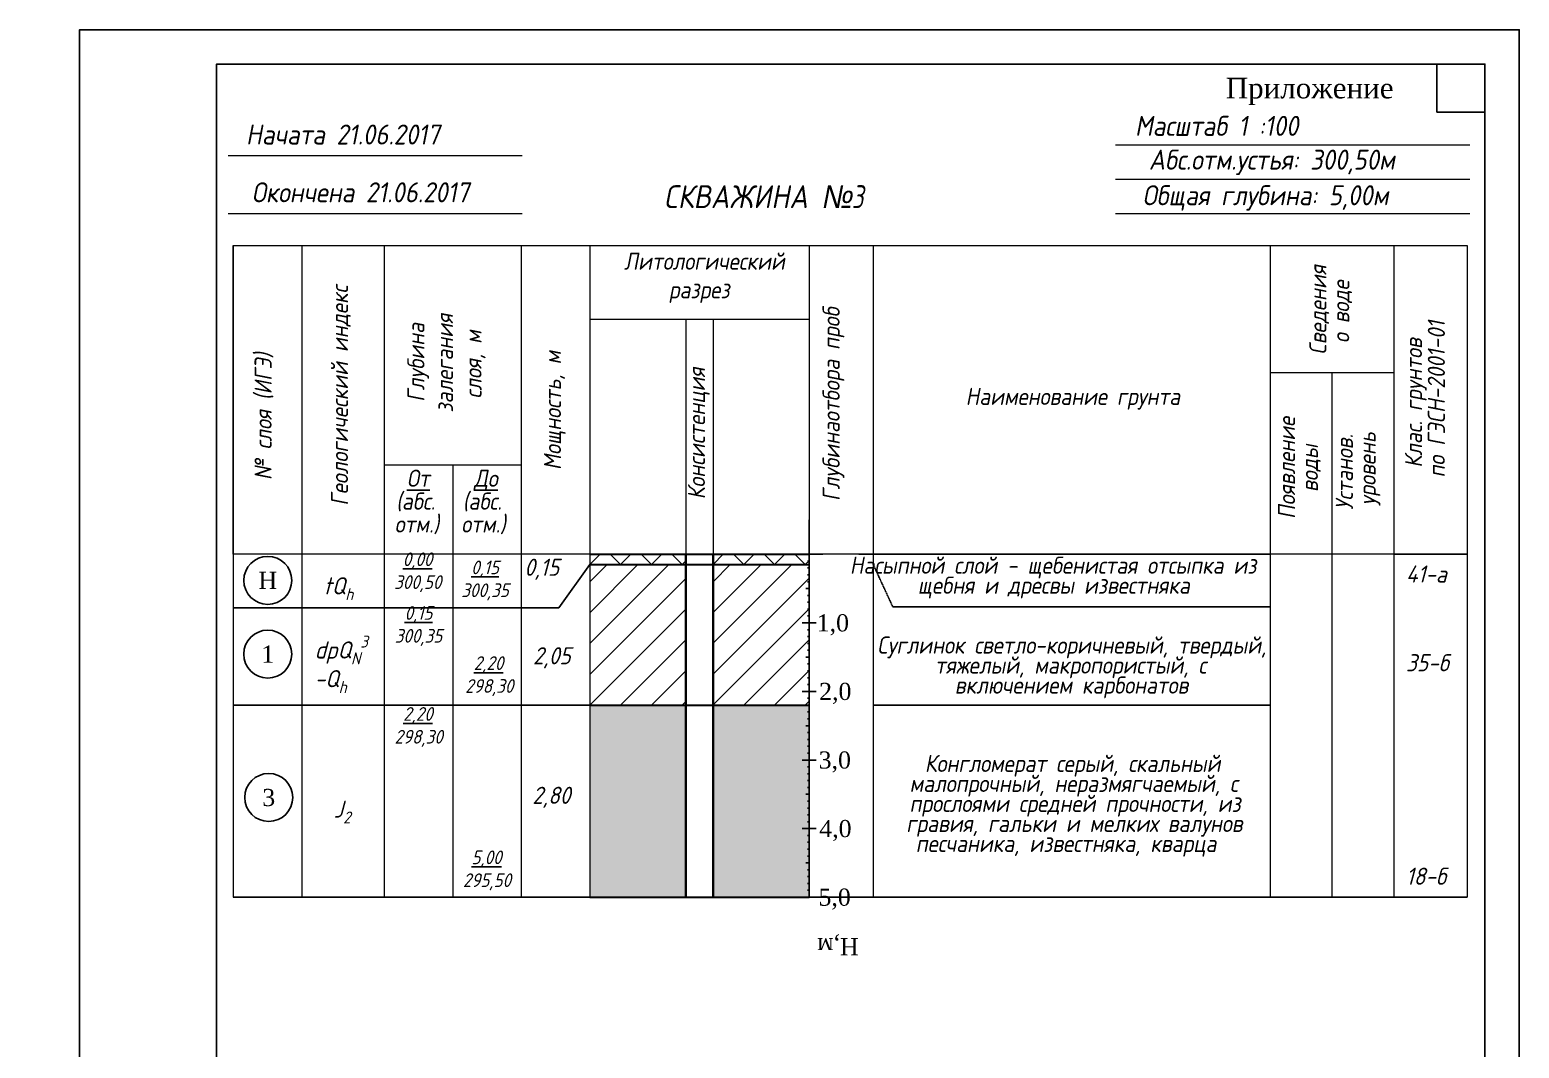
# Model space of a CAD drawing. Header units: millimetres. Extents: x 41756989 to 44740435, y 21258419 to 23626306.
# Drawn here: x 42863541 to 42972170, y 21332669 to 21406919 of the extents above; entities that cross this region are included whole.
import ezdxf
from ezdxf.enums import TextEntityAlignment as Align

# ---------------------------------------------------------------- set-up
doc = ezdxf.new("R2010")
doc.units = ezdxf.units.MM
doc.set_wipeout_variables(frame=1)
for name, pattern in [('Cплошная', [0]), ('DASHED', [0.75, 0.5, -0.25]), ('штриховая2', [9.525, 6.35, -3.175])]:
    doc.linetypes.add(name, pattern=pattern)
for name, color, linetype in [('ГЛ_Разрез_Ось', 7, 'Continuous'), ('ГЛ_Разрез_ОсьМетка', 7, 'Continuous'), ('ГЛ_Разрез_ОсьШкалаВ-10', 7, 'Continuous'), ('ГЛ_Разрез_СквМаска', 6, 'Continuous'), ('ГЛ_Разрез_СлоиОбозначения', 7, 'Continuous'), ('ГЛ_Штамп', 7, 'Continuous'), ('ГЛ_Штамп_РамкаВнутр', 7, 'Continuous'), ('ГЛ_Штамп_Текст', 7, 'Continuous')]:
    doc.layers.add(name, color=color, linetype=linetype)
doc.layers.add('ГЛ_Разрез_ОсьШкалаВ-1', color=6, linetype='Continuous', plot=False)
doc.layers.add('ГЛ_Штамп_РамкаВнеш', color=6, linetype='Continuous', plot=False)
doc.styles.add('note', font='isocpeur.ttf', dxfattribs={"width": 0.9, "oblique": 15})
doc.styles.add('ГеологияРазрезОсь', font='times.ttf', dxfattribs={"height": 2.5})
doc.styles.add('ГеологияРазрезТаблица', font='times.ttf', dxfattribs={"height": 2.5})
doc.styles.add('ГеологияШтамп', font='times.ttf')

# ---------------------------------------------------------------- blocks, each defined once
blk = doc.blocks.new('*U52')
at = {"layer": 'ГЛ_Штамп'}
for q in [(20, 60), (20, 45), (20, 20)]:
    blk.add_line((20, 5), q, dxfattribs=at)
at = {"layer": 'ГЛ_Штамп_РамкаВнеш'}
blk.add_lwpolyline([(0, 0), (210, 0), (210, 297), (0, 297)], close=True, dxfattribs=at)
at = {"layer": 'ГЛ_Штамп_РамкаВнутр', "lineweight": -2}
for p, q in [((8, 5), (8, 90)), ((8, 90), (20, 90)), ((13, 5), (13, 90)), ((8, 65), (20, 65)), ((8, 30), (20, 30)), ((8, 5), (20, 5))]:
    blk.add_line(p, q, dxfattribs=at)
at = {"layer": 'ГЛ_Штамп_РамкаВнутр'}
for points in [[(20, 5), (205, 5), (205, 292), (20, 292)], [(198, 285), (205, 285), (205, 292), (198, 292)]]:
    blk.add_lwpolyline(points, close=True, dxfattribs=at)
at = {"layer": 'ГЛ_Штамп_Текст', "style": 'ГеологияШтамп'}
for s, p in [('Взам. инв.N%%d', (10.46, 77.87)), ('Подпись и дата', (10.39, 48.04)), ('Инв.N%%dподл', (10.39, 17.84))]:
    blk.add_text(s, height=2.8, rotation=90, dxfattribs=at).set_placement(p, align=Align.MIDDLE_CENTER)
at = {"layer": 'ГЛ_Штамп_Текст', "style": 'ГеологияШтамп', "flags": 8}
for tag, p in [('Приложение', (191.67, 288.5)), ('Лист', (205, 288.5))]:
    blk.add_attdef(tag, text='', height=3, dxfattribs=at).set_placement(p, align=Align.MIDDLE_RIGHT)
blk = doc.blocks.new('*U53')
at = {"layer": 'ГЛ_Разрез_Ось'}
for q in [(0, 55), (0, 0)]:
    blk.add_line((0, 5), q, dxfattribs=at)
blk.add_lwpolyline([(0, 55, 0, 0, 0), (0, 57, 1, 0, 0), (0, 60, 0, 0, 0)], format="xyseb", dxfattribs=at)
at = {"layer": 'ГЛ_Разрез_ОсьШкалаВ-1'}
for p, q in [((0, 54), (0.25, 54)), ((0, 53), (0.25, 53)), ((0, 52), (0.25, 52)), ((0, 51), (0.25, 51)), ((0, 50), (0.5, 50)), ((0, 49), (0.25, 49)), ((0, 48), (0.25, 48)), ((0, 47), (0.25, 47)), ((0, 46), (0.25, 46)), ((0, 44), (0.25, 44)), ((0, 43), (0.25, 43)), ((0, 42), (0.25, 42)), ((0, 41), (0.25, 41)), ((0, 40), (0.5, 40)), ((0, 39), (0.25, 39)), ((0, 38), (0.25, 38)), ((0, 37), (0.25, 37)), ((0, 36), (0.25, 36)), ((0, 34), (0.25, 34)), ((0, 33), (0.25, 33)), ((0, 32), (0.25, 32)), ((0, 31), (0.25, 31)), ((0, 30), (0.5, 30)), ((0, 29), (0.25, 29)), ((0, 28), (0.25, 28)), ((0, 27), (0.25, 27)), ((0, 26), (0.25, 26)), ((0, 24), (0.25, 24)), ((0, 23), (0.25, 23)), ((0, 22), (0.25, 22)), ((0, 21), (0.25, 21)), ((0, 20), (0.5, 20)), ((0, 19), (0.25, 19)), ((0, 18), (0.25, 18)), ((0, 17), (0.25, 17)), ((0, 16), (0.25, 16)), ((0, 14), (0.25, 14)), ((0, 13), (0.25, 13)), ((0, 12), (0.25, 12)), ((0, 11), (0.25, 11)), ((0, 10), (0.5, 10)), ((0, 9), (0.25, 9)), ((0, 8), (0.25, 8)), ((0, 7), (0.25, 7)), ((0, 6), (0.25, 6))]:
    blk.add_line(p, q, dxfattribs=at)
at = {"layer": 'ГЛ_Разрез_ОсьШкалаВ-10'}
for p, q in [((-1, 55), (1, 55)), ((-1, 45), (1, 45)), ((-1, 35), (1, 35)), ((-1, 25), (1, 25)), ((-1, 15), (1, 15)), ((-1, 5), (1, 5))]:
    blk.add_line(p, q, dxfattribs=at)
at = {"style": 'ГеологияРазрезТаблица'}
blk.add_text('Н,м', height=2.5, dxfattribs=at).set_placement((-1.16, 60.22), align=Align.BOTTOM_RIGHT)
blk = doc.blocks.new('*U54')
at = {"layer": 'ГЛ_Разрез_Ось'}
blk.add_line((-1, 0), (1, 0), dxfattribs=at)
at = {"layer": 'ГЛ_Разрез_ОсьМетка', "style": 'ГеологияРазрезТаблица'}
blk.add_attdef('ОТМЕТКА', text='', height=2.5, dxfattribs=at).set_placement((7.96, 0), align=Align.MIDDLE_RIGHT)
blk = doc.blocks.new('ГЛ_Разрез_СлоиОбозначения')
blk.add_wipeout([(3.75, 0), (3.61, 1.08), (3.1, 2.14), (2.3, 2.99), (1.45, 3.48), (0.58, 3.71), (0, 3.75), (-0.58, 3.71), (-1.45, 3.48), (-2.3, 2.99), (-3.1, 2.14), (-3.61, 1.08), (-3.75, 0), (-3.61, -1.08), (-3.1, -2.14), (-2.3, -2.99), (-1.45, -3.48), (-0.58, -3.71), (0, -3.75), (0.58, -3.71), (1.45, -3.48), (2.3, -2.99), (3.1, -2.14), (3.61, -1.08)]).dxf.layer = 'ГЛ_Разрез_СквМаска'
at = {"layer": 'ГЛ_Разрез_СлоиОбозначения'}
blk.add_circle((0, 0), 3.5, dxfattribs=at)
at = {"layer": 'ГЛ_Разрез_СлоиОбозначения', "style": 'ГеологияРазрезОсь'}
blk.add_attdef('НОМЕР', text='', height=2.5, dxfattribs=at).set_placement((0, 0), align=Align.MIDDLE_CENTER)

msp = doc.modelspace()

# ---------------------------------------------------------------- hatches: boundary and pattern name
at = {"linetype": 'DASHED'}
h = msp.add_hatch(dxfattribs=at)
h.set_pattern_fill('ANSI37', color=256, scale=500)
h.set_pattern_definition([(45, (42904385.5, 21367926.8), (-1122.53, 1122.53), []), (135, (42904385.5, 21367926.8), (-1122.53, -1122.53), [])])
h.paths.add_polyline_path([(42911385.473, 21368680.717), (42904385.473, 21368679.968), (42904385.473, 21367926.782), (42911385.473, 21367927.531)])
h.paths.add_polyline_path([(42920385.473, 21368681.68), (42913385.473, 21368680.931), (42913385.473, 21367927.745), (42920385.473, 21367928.494)])
h = msp.add_hatch(dxfattribs=at)
h.set_pattern_fill('ANSI31', color=256, scale=500)
h.set_pattern_definition([(45, (42904385.5, 21357680), (-1122.53, 1122.53), [])])
h.paths.add_polyline_path([(42911385.473, 21367927.531), (42904385.73, 21367926.782), (42904385.473, 21367926.426), (42904385.473, 21357679.968), (42911385.473, 21357680.717)])
h.paths.add_polyline_path([(42920385.473, 21367928.494), (42913385.473, 21367927.745), (42913385.473, 21357680.931), (42920385.473, 21357681.68)])
h = msp.add_hatch(dxfattribs=at)
h.set_pattern_fill('KONGLOM', color=256, scale=5000, pattern_type=2)
h.set_pattern_definition([(0, (42792126.8, 21344181.7), (0, 1000), []), (60, (42792126.8, 21343681.7), (-0.0004, 1999.999), [577.35, -2309.4, 577.35]), (120, (42792126.8, 21343681.7), (-1732.0504, 999.999), [577.35, -2309.4, 577.35]), (30, (42793425.8, 21343681.7), (0.0004, 2000), [500, -1500]), (30, (42794291.9, 21343681.7), (0.0004, 2000), [-1500, 500]), (150, (42793425.8, 21343681.7), (-1732.05, -1000), [-1500, 500]), (150, (42794291.9, 21343681.7), (-1732.05, -1000), [500, -1500])])
h.paths.add_polyline_path([(42799126.811, 21349680.717), (42792126.811, 21349679.968), (42792126.811, 21343681.68), (42799126.811, 21343681.68)])
h.paths.add_polyline_path([(42808126.811, 21349681.68), (42801126.811, 21349680.931), (42801126.811, 21343681.68), (42808126.811, 21343681.68)])
h.paths.add_polyline_path([(42911385.473, 21357680.717), (42904385.473, 21357679.968), (42904385.473, 21343681.68), (42911385.473, 21343681.68)])
h.paths.add_polyline_path([(42920385.473, 21357681.68), (42913385.473, 21357680.931), (42913385.473, 21343681.68), (42920385.473, 21343681.68)])

# ---------------------------------------------------------------- linework, layer by layer
at = {"linetype": 'Cплошная', "lineweight": 30}
msp.add_line((42904385.473, 21368681.68), (42920385.473, 21368681.68), dxfattribs=at)
for p, q in [((42913385.473, 21368685.424), (42912385.473, 21368685.424)), ((42913385.473, 21368680.931), (42912385.473, 21368680.931)), ((42913385.473, 21368680.931), (42912385.473, 21368680.931)), ((42915385.473, 21368685.638), (42914385.473, 21368685.638)), ((42921385.473, 21368681.68), (42920385.473, 21368681.68)), ((42902125.803, 21364786.274), (42904385.73, 21367926.782)), ((42925057.623, 21357682.18), (42954015.541, 21357682.18))]:
    msp.add_line(p, q)
at = {"linetype": 'Cплошная', "lineweight": 20}
for p, q in [((42924015.541, 21368681.68), (42954015.541, 21368681.68)), ((42963015.541, 21368681.68), (42968385.473, 21368681.68))]:
    msp.add_line(p, q, dxfattribs=at)
at = {"linetype": 'штриховая2'}
msp.add_line((42925057.623, 21367928.494), (42926484.086, 21364843.733), dxfattribs=at)
at = {"ltscale": 10}
for p, q in [((42926484.086, 21364843.733), (42954015.541, 21364843.733)), ((42904385.473, 21357679.968), (42878385.473, 21357679.968)), ((42968385.473, 21343681.68), (42878385.473, 21343681.68))]:
    msp.add_line(p, q, dxfattribs=at)
at = {"linetype": 'Cплошная', "lineweight": 20}
for points in [[(42942734, 21398525.304), (42968557.384, 21398525.304)], [(42878018.772, 21397745.461), (42899447.058, 21397745.461)], [(42942734, 21396025.304), (42968557.384, 21396025.304)], [(42878018.772, 21393525.34), (42899447.058, 21393525.34)], [(42942734, 21393525.304), (42968557.384, 21393525.304)], [(42878385.473, 21391181.68), (42968385.473, 21391181.68), (42968385.473, 21368681.68), (42878385.473, 21368681.68), (42878385.473, 21391181.68)], [(42878385.473, 21391181.68), (42878385.473, 21368681.68)], [(42883385.473, 21391181.68), (42883385.473, 21368681.68)], [(42889385.473, 21391181.68), (42889385.473, 21368681.68)], [(42899385.473, 21391181.68), (42899385.473, 21368681.68)], [(42904385.473, 21391181.68), (42904385.473, 21368681.68)], [(42920385.473, 21391181.68), (42920385.473, 21343681.68)], [(42925057.623, 21391181.68), (42925057.623, 21343681.68)], [(42954015.541, 21391181.68), (42954015.541, 21368681.68)], [(42963015.541, 21391181.68), (42963015.541, 21368681.68)], [(42968385.473, 21391181.68), (42968385.473, 21368681.68)], [(42904385.473, 21385826.334), (42908806.855, 21385828.632), (42920385.473, 21385828.632)], [(42911385.473, 21385828.632), (42911385.473, 21368681.68)], [(42913385.473, 21385828.632), (42913385.473, 21368681.68)], [(42954015.541, 21381923.943), (42954591.316, 21381924.242), (42963015.541, 21381924.242)], [(42958515.541, 21381924.242), (42958515.541, 21368681.68)], [(42889395.844, 21375211.817), (42889432.142, 21375211.967), (42899385.473, 21375211.967)], [(42894385.473, 21375211.967), (42894385.473, 21368681.68)], [(42878385.473, 21368681.68), (42878385.473, 21343681.68)], [(42883385.473, 21368681.68), (42883385.473, 21343681.68)], [(42889385.473, 21368681.68), (42889385.473, 21343681.68)], [(42894385.473, 21368681.68), (42894385.473, 21343681.68)], [(42899385.473, 21368681.68), (42899385.473, 21343681.68)], [(42904385.473, 21368681.68), (42904385.473, 21343681.68)], [(42920385.473, 21343681.68), (42920385.473, 21368686.172)], [(42954015.541, 21368681.68), (42954015.541, 21343681.68)], [(42958515.541, 21368681.68), (42958515.541, 21343681.68)], [(42963015.541, 21368681.68), (42963015.541, 21343681.68)], [(42968385.473, 21368681.68), (42968385.473, 21343681.68)], [(42920385.473, 21343681.68), (42920385.473, 21353686.172)]]:
    msp.add_lwpolyline(points, dxfattribs=at)
at = {"lineweight": 20}
msp.add_lwpolyline([(42920385.473, 21368686.172), (42878385.473, 21368681.68)], dxfattribs=at)
at = {"lineweight": 30}
for points in [[(42904384.671, 21368679.968), (42920384.671, 21368681.68)], [(42904385.473, 21367926.782), (42920385.473, 21367928.494)], [(42904385.473, 21357679.968), (42920385.473, 21357681.68)], [(42904385.473, 21343681.68), (42920385.473, 21343681.68)]]:
    msp.add_lwpolyline(points, dxfattribs=at)
at = {"linetype": 'Cплошная', "lineweight": 35}
for points in [[(42911385.473, 21368681.68), (42911385.473, 21343681.68)], [(42913385.473, 21368681.68), (42913385.473, 21343681.68)]]:
    msp.add_lwpolyline(points, dxfattribs=at)

# ---------------------------------------------------------------- block references
ref = msp.add_blockref('*U52', (42867170.445, 21258419.467), dxfattribs=dict(xscale=500, yscale=500, zscale=500))
ref.add_attrib('Приложение', 'Приложение', dxfattribs={"layer": 'ГЛ_Штамп_Текст', "height": 1500, "style": 'ГеологияШтамп'}).set_placement((42963007.484, 21402669.467), align=Align.MIDDLE_RIGHT)
at = {"xscale": 500, "yscale": 500, "zscale": 500, "rotation": 180}
msp.add_blockref('*U53', (42920385.473, 21371181.68), dxfattribs=at)
ref = msp.add_blockref('*U54', (42920385.473, 21363681.68), dxfattribs=dict(xscale=500, yscale=500, zscale=500))
ref.add_attrib('ОТМЕТКА', '1,0', dxfattribs={"layer": 'ГЛ_Разрез_ОсьМетка', "height": 1250, "style": 'ГеологияРазрезТаблица'}).set_placement((42923292.106, 21363681.68), align=Align.MIDDLE_RIGHT)
ref = msp.add_blockref('*U54', (42920385.473, 21358681.68), dxfattribs=dict(xscale=500, yscale=500, zscale=500))
ref.add_attrib('ОТМЕТКА', '2,0', dxfattribs={"layer": 'ГЛ_Разрез_ОсьМетка', "height": 1250, "style": 'ГеологияРазрезТаблица'}).set_placement((42923468.746, 21358681.68), align=Align.MIDDLE_RIGHT)
ref = msp.add_blockref('*U54', (42920385.473, 21353681.68), dxfattribs=dict(xscale=500, yscale=500, zscale=500))
ref.add_attrib('ОТМЕТКА', '3,0', dxfattribs={"layer": 'ГЛ_Разрез_ОсьМетка', "height": 1250, "style": 'ГеологияРазрезТаблица'}).set_placement((42923433.598, 21353681.68), align=Align.MIDDLE_RIGHT)
ref = msp.add_blockref('*U54', (42920385.473, 21348681.68), dxfattribs=dict(xscale=500, yscale=500, zscale=500))
ref.add_attrib('ОТМЕТКА', '4,0', dxfattribs={"layer": 'ГЛ_Разрез_ОсьМетка', "height": 1250, "style": 'ГеологияРазрезТаблица'}).set_placement((42923479.561, 21348681.68), align=Align.MIDDLE_RIGHT)
ref = msp.add_blockref('*U54', (42920385.473, 21343681.68), dxfattribs=dict(xscale=500, yscale=500, zscale=500))
ref.add_attrib('ОТМЕТКА', '5,0', dxfattribs={"layer": 'ГЛ_Разрез_ОсьМетка', "height": 1250, "style": 'ГеологияРазрезТаблица'}).set_placement((42923420.08, 21343681.68), align=Align.MIDDLE_RIGHT)

# ---------------------------------------------------------------- texts
at = {"ltscale": 100, "char_height": 1250, "attachment_point": 1, "style": 'note'}
for s, insert, width in [('{\\H1.1667x;\\Q11;Начата 21.06.2017}', (42879306.507, 21400014.551), 76339.28571), ('\\pi31783;{\\H1.1667x;\\Q11;Масштаб 1 :100}', (42912362.316, 21400645.503), 76339.28571), ('\\pi28260;{\\H1.1667x;\\Q11;Абс.отм.устья: 300,50м}', (42916898.031, 21398181.217), 76339.28571), ('\\pi30011;{\\H1.1667x;\\Q11;Окончена 21.06.2017}', (42849720.632, 21395800.265), 76339.28571), ('{\\H1.3333x;\\Q11;СКВАЖИНА \\fArial|b0|i0|c204|p34;№\\Fcs_gost2304|c204;3}', (42909798.109, 21395588.211), 76339.28571), ('\\pi28895;{\\H1.1667x;\\Q11;Общая глубина: 5,00м}', (42915802.792, 21395585.979), 76339.28571), ('\\pi32536;{\\Q11;Литологический\\P\\pi35798;разрез}', (42874344.459, 21390675.265), 76339.28571), ('\\pi30342;{\\Q11;Наименование грунта}', (42901451.602, 21380818.122), 76339.28571), ('\\pi1093.7;{\\H0.8x;\\L0,00\\H1.25x; \\P\\pi463.71;\\H0.8x;\\l300,50}', (42889646.433, 21368816.548), 4480.36168), ('\\pi1183.7;{\\H0.8x;\\L0,15\\H1.25x; \\P\\pi463.71;\\H0.8x;\\l300,35}', (42894545.891, 21368224.585), 4480.36168), ('0,15', (42899608.302, 21368359.211), 4480.36168), ('\\A1;41-а', (42963910.451, 21367866.166), 4480.36168), ('\\A1;tQ{\\H0.7x;\\S^ h;}', (42884991.304, 21367007.256), 4480.36168), ('\\pi1183.7;{\\H0.8x;\\L0,15\\H1.25x; \\P\\pi463.71;\\H0.8x;\\l300,35}', (42889690.894, 21364901.165), 4480.36168), ('\\A1;dpQ{\\H0.7x;\\S^ N;\\S3^ ;}\\P-Q{\\H0.7x;\\S^ h;}', (42884318.691, 21362754.202), 4480.36168), ('\\pi1093.7;{\\H0.8x;\\L2,20 \\P\\pi463.71;\\l298,30}', (42894827.211, 21361243.033), 4480.36168), ('2,05', (42900244.701, 21361906.509), 4480.36168), ('\\A1;35-б', (42963910.451, 21361397.865), 4480.36168), ('\\pi1093.7;{\\H0.8x;\\L2,20 \\P\\pi463.71;\\l298,30}', (42889676.706, 21357541.606), 4480.36168), ('\\pi807.09;2,80', (42899385.473, 21351732.032), 4480.36168), ('\\A1; \\PJ{\\H0.7x;\\S^ 2;}', (42885712.869, 21352811.14), 4480.36168), ('\\pi1093.7;{\\H0.8x;\\L5,00\\H1.25x; \\P\\pi463.71;\\H0.8x;\\l295,50}', (42894658.641, 21347084.648), 4480.36168), ('\\A1;18-б', (42963910.451, 21345835.182), 4480.36168)]:
    msp.add_mtext(s, dxfattribs=dict(at, insert=insert, width=width))
at = {"ltscale": 100, "char_height": 1250, "width": 27696.42857, "attachment_point": 1, "rotation": 90, "line_spacing_factor": 0.8, "style": 'note'}
for s, insert in [('\\pi10689;{\\Q11;Сведения\\P\\pi11533;о воде}', (42956862.316, 21372550.265)), ('\\pi8693.3;{\\Q11;Клас. грунтов \\P\\pi7980.2;по ГЭСН-2001-01}', (42963835.531, 21366297.289)), ('\\pi10239;{\\Q11;Появление\\P\\pi12208;воды}', (42954576.602, 21361014.551)), ('\\pi10727;{\\Q11;Установ.\\P\\pi11047;уровень}', (42958790.888, 21361193.122))]:
    msp.add_mtext(s, dxfattribs=dict(at, insert=insert))
at = {"ltscale": 100, "char_height": 1250, "width": 27696.42857, "attachment_point": 1, "rotation": 90, "style": 'note'}
for s, insert in [('\\pi6133;{\\Q11;Геологический индекс}', (42885505.173, 21366085.979)), ('\\pi11027;{\\Q11;Глубина \\P\\pi10248;залегания \\P\\pi11275;слоя, м}', (42891076.602, 21368764.551)), ('\\pi6582.6;{\\Q11;Глубинаотбора проб}', (42921362.316, 21365978.836)), ('\\pi8752.9;{\\Q11;№ слоя (ИГЭ)}', (42879933.745, 21365335.979)), ('\\pi9270.2;{\\Q11;Мощность, м}', (42901040.888, 21365550.265)), ('\\pi9001.7;{\\Q11;Консистенция}', (42911540.888, 21363681.217))]:
    msp.add_mtext(s, dxfattribs=dict(at, insert=insert))
at = {"ltscale": 100, "char_height": 1250, "attachment_point": 1, "style": 'note'}
for s, insert, width, line_spacing_factor in [('\\pi37204;{\\Q11;\\LОт\\P\\pi36422;\\l(абс.\\P\\pi36320;отм.)}', (42853838.507, 21374847.884), 76339.28571, 0.8), ('\\pi37242;{\\Q11;\\LДо\\P\\pi36422;\\l(абс.\\P\\pi36320;отм.)}', (42858695.65, 21374847.884), 76339.28571, 0.8), ('\\pi476.85;{\\Q11;Насыпной слой - щебенистая отсыпка из \\P\\pi5429.8;щебня и дресвы известняка}', (42922870.734, 21368508.776), 30770.19641, 0.7), ('\\pi292.85;{\\Q11;Суглинок светло-коричневый, твердый, \\P\\pi4503.9;тяжелый, макропористый, с \\P\\pi5944.1;включением карбонатов }', (42925057.623, 21362687.012), 29062.52435, 0.7), ('\\pi3759.9;{\\Q11;Конгломерат серый, скальный \\P\\pi2650.2;малопрочный, неразмягчаемый, с \\P\\pi2643.2;прослоями средней прочности, из \\P\\pi2409.9;гравия, гальки и мелких валунов \\P\\pi3100.2;песчаника, известняка, кварца}', (42925057.623, 21354058.336), 29123.74218, 0.7)]:
    msp.add_mtext(s, dxfattribs=dict(at, insert=insert, width=width, line_spacing_factor=line_spacing_factor))

# ---------------------------------------------------------------- next in the draw order: block references
at = {"xscale": 500, "yscale": 500, "zscale": 500}
for p, values in [((42880898.447, 21366777.873), {'НОМЕР': 'Н'}), ((42880897.645, 21361400.05), {'НОМЕР': '1'}), ((42880967.481, 21350950.527), {'НОМЕР': '3'})]:
    msp.add_blockref('ГЛ_Разрез_СлоиОбозначения', p, dxfattribs=at).add_auto_attribs(values)

# ---------------------------------------------------------------- next in the draw order: linework, layer by layer
at = {"ltscale": 10}
msp.add_line((42902125.803, 21364786.274), (42878385.473, 21364786.274), dxfattribs=at)

doc.saveas('drawing.dxf')
